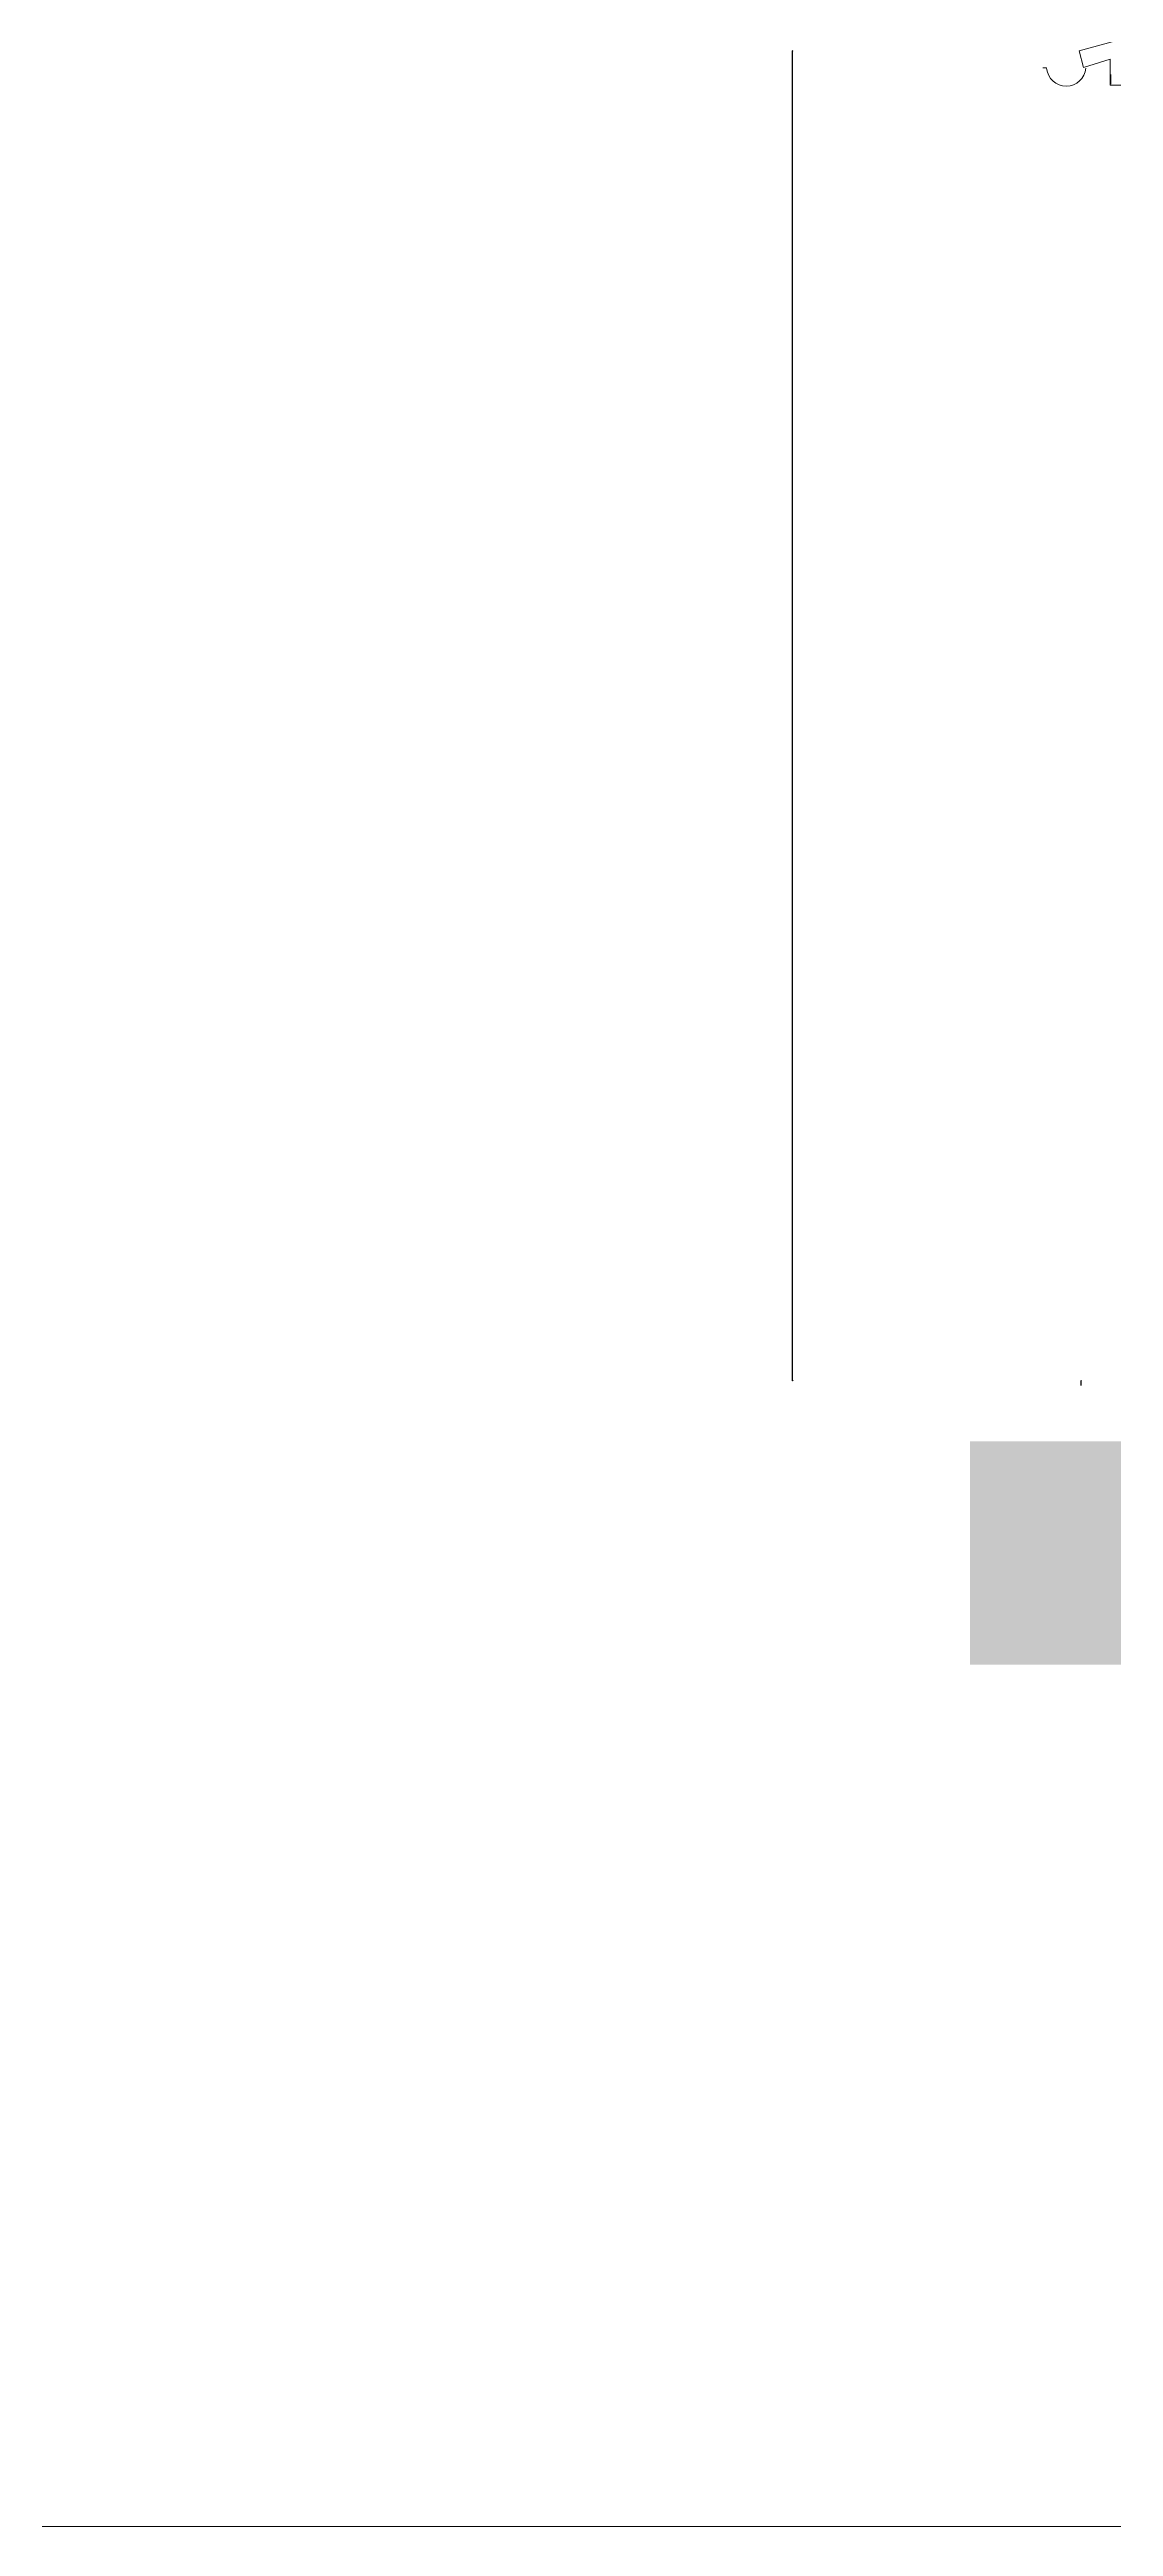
# Model space of a CAD drawing. Header units: metres. Extents: x -12536 to 12621, y -17191 to 9596.
# Drawn here: x -9346 to -8906, y -5461 to -4438 of the extents above; entities that cross this region are included whole.
import ezdxf

# ---------------------------------------------------------------- set-up
doc = ezdxf.new("R2010")
doc.units = ezdxf.units.M
doc.header["$MEASUREMENT"] = 0
doc.header["$PDMODE"] = 2
doc.header["$PDSIZE"] = 0.25
doc.layers.add('Calque commun', color=7, linetype='Continuous')
doc.layers.add('Cotations', color=7, linetype='Continuous')
doc.styles.add('Arial4', font='arial.ttf', dxfattribs={"height": 0.165})
doc.dimstyles.new('DIM26', dxfattribs={"dimtxt": 0.1, "dimasz": 0.025, "dimexe": 0.1, "dimexo": 0, "dimgap": 5e-05, "dimtad": 1, "dimzin": 1, "dimdsep": 46, "dimtxsty": 'Arial4', "dimblk": 'ORIGIN', "dimcen": 0.09, "dimdle": 0.1, "dimadec": 0, "dimazin": 0, "dimtfac": 1, "dimtdec": 4, "dimtix": 1, "dimtofl": 0, "dimtmove": 0, "dimatfit": 3, "dimfxl": 0.1, "dimfxlon": 1, "dimfrac": 2, "dimtolj": 1, "dimtzin": 0, "dimarcsym": 2})

# ---------------------------------------------------------------- blocks, each defined once
blk = doc.blocks.new('_ORIGIN')
at = {"color": 0, "linetype": 'ByBlock', "lineweight": -2}
blk.add_line((0, 0), (-1, 0), dxfattribs=at)
blk.add_circle((0, 0), 0.5, dxfattribs=at)
blk = doc.blocks.new('*D1603')
at = {"layer": 'Cotations', "color": 0, "linetype": 'ByBlock', "lineweight": -2, "transparency": 16777216}
for p, q in [((-8919.5, -4987.8), (-8919.6, -4987.8)), ((-8919.5, -4989.8), (-8919.6, -4989.8)), ((-8919.5, -4989.8), (-8919.5, -4987.8))]:
    blk.add_line(p, q, dxfattribs=at)
at = {"layer": 'Defpoints', "color": 0, "linetype": 'Continuous', "transparency": 16777216}
for p in [(-8919.5, -4987.8), (-8919.5, -4987.8), (-8919.5, -4989.8)]:
    blk.add_point(p, dxfattribs=at)
at = {"layer": 'Cotations', "color": 0, "linetype": 'Continuous', "lineweight": -2, "transparency": 16777216, "xscale": 0.02500000037252903, "yscale": 0.02500000037252903, "zscale": 0.02500000037252903}
for p, rotation in [((-8919.5, -4987.8), 90), ((-8919.5, -4989.8), 270)]:
    blk.add_blockref('_ORIGIN', p, dxfattribs=dict(at, rotation=rotation))
at = {"layer": 'Cotations', "color": 7, "linetype": 'Continuous', "lineweight": 5, "transparency": 16777216, "insert": (-8919.5, -4988.8), "char_height": 0.165, "attachment_point": 8, "rotation": 90, "line_spacing_factor": 0.776067, "style": 'Arial4'}
blk.add_mtext('\\A1;2.00', dxfattribs=at)
blk = doc.blocks.new('*D1840')
at = {"layer": 'Cotations', "color": 0, "linetype": 'ByBlock', "lineweight": -2, "transparency": 16777216}
for p, q in [((-9038.6, -4438.6), (-9038.8, -4438.6)), ((-9038.7, -4987.8), (-9038.7, -4438.6)), ((-9038.6, -4987.8), (-9038.8, -4987.8))]:
    blk.add_line(p, q, dxfattribs=at)
at = {"layer": 'Defpoints', "color": 0, "linetype": 'Continuous', "transparency": 16777216}
for p in [(-9038.7, -4438.6), (-8969.5, -4438.6), (-8969.5, -4987.8)]:
    blk.add_point(p, dxfattribs=at)
at = {"layer": 'Cotations', "color": 0, "linetype": 'Continuous', "lineweight": -2, "transparency": 16777216, "xscale": 0.02500000037252903, "yscale": 0.02500000037252903, "zscale": 0.02500000037252903}
for p, rotation in [((-9038.7, -4438.6), 90), ((-9038.7, -4987.8), 270)]:
    blk.add_blockref('_ORIGIN', p, dxfattribs=dict(at, rotation=rotation))
at = {"layer": 'Cotations', "color": 7, "linetype": 'Continuous', "lineweight": 5, "transparency": 16777216, "insert": (-9038.7, -4713.2), "char_height": 0.165, "attachment_point": 8, "rotation": 90, "line_spacing_factor": 0.776067, "style": 'Arial4'}
blk.add_mtext('\\A1;549.21', dxfattribs=at)

msp = doc.modelspace()

# ---------------------------------------------------------------- hatches: boundary and pattern name
at = {"layer": 'Calque commun', "linetype": 'Continuous', "lineweight": 20, "true_color": 0xc0c0c0}
msp.add_hatch(color=9, dxfattribs=at).paths.add_polyline_path([(-7931.573, -5105.044), (-7931.573, -4997.817), (-7997.431, -4997.817), (-7997.431, -5058.311), (-7997.431, -5080.711), (-8017.431, -5080.711), (-8017.431, -5056.817), (-8877.592, -5056.817), (-8877.592, -5080.711), (-8897.591, -5080.712), (-8897.591, -5012.817), (-8965.476, -5012.817), (-8965.476, -5105.044)])

# ---------------------------------------------------------------- linework, layer by layer
at = {"layer": 'Calque commun', "color": 7, "linetype": 'Continuous', "lineweight": 20}
for p, q in [((-8934.016, -4445.596), (-8935.359, -4445.596)), ((-8933.832, -4445.748), (-8934.016, -4445.596))]:
    msp.add_line(p, q, dxfattribs=at)
at = {"layer": 'Calque commun', "color": 7, "linetype": 'Continuous', "lineweight": 20, "flags": 128}
msp.add_lwpolyline([(-8933.817, -4445.85, 0.90199987), (-8917.569, -4445.748)], format="xyb", dxfattribs=at)
at = {"layer": 'Cotations', "color": 20, "linetype": 'Continuous', "lineweight": 5}
msp.add_line((-8907.292, -4452.318), (-8907.292, -4448.262), dxfattribs=at)
at = {"layer": 'Cotations', "color": 6, "linetype": 'Continuous', "lineweight": 20}
msp.add_polyline3d([(-8897.591, -4484.937, 0), (-8897.591, -4462.201, 0), (-8902.591, -4462.201, 0), (-8902.591, -4452.775, 0), (-8907.591, -4452.775, 0), (-8907.591, -4441.936, 0), (-8918.514, -4445.442, 0), (-8920.319, -4438.611, 0), (-8881.915, -4428.028, 0)], dxfattribs=at)

# ---------------------------------------------------------------- dimensions: what is measured, and where the dimension line sits
at = {"layer": 'Cotations', "color": 14, "linetype": 'Continuous', "lineweight": 5}
for p1, p2, distance, picture, middle in [((-8969.534, -4987.817), (-8969.534, -4438.611), 69.18, '*D1840', (-9038.798, -4713.214)), ((-8919.544, -4989.817), (-8919.544, -4987.817), 0, '*D1603', (-8919.629, -4988.817))]:
    dim = msp.add_aligned_dim(p1=p1, p2=p2, distance=distance, dimstyle='DIM26', override={"dimclrt": 7}, dxfattribs=at)
    dim.commit()
    dim.dimension.update_dxf_attribs({"geometry": picture, "text_midpoint": middle})

# ---------------------------------------------------------------- meshes
at = {"layer": 'Calque commun', "color": 7, "linetype": 'Continuous', "lineweight": 5}
mesh = msp.add_polyface(dxfattribs=at)
corners = [(-6352.223, -1261.028), (-12352.223, -1261.028), (-12352.223, -5461.028), (-6352.223, -5461.028)]
mesh.append_faces([[corners[k] for k in face] for face in [(0, 1, 2, 3)]], dxfattribs={"color": 7})

doc.saveas('drawing.dxf')
